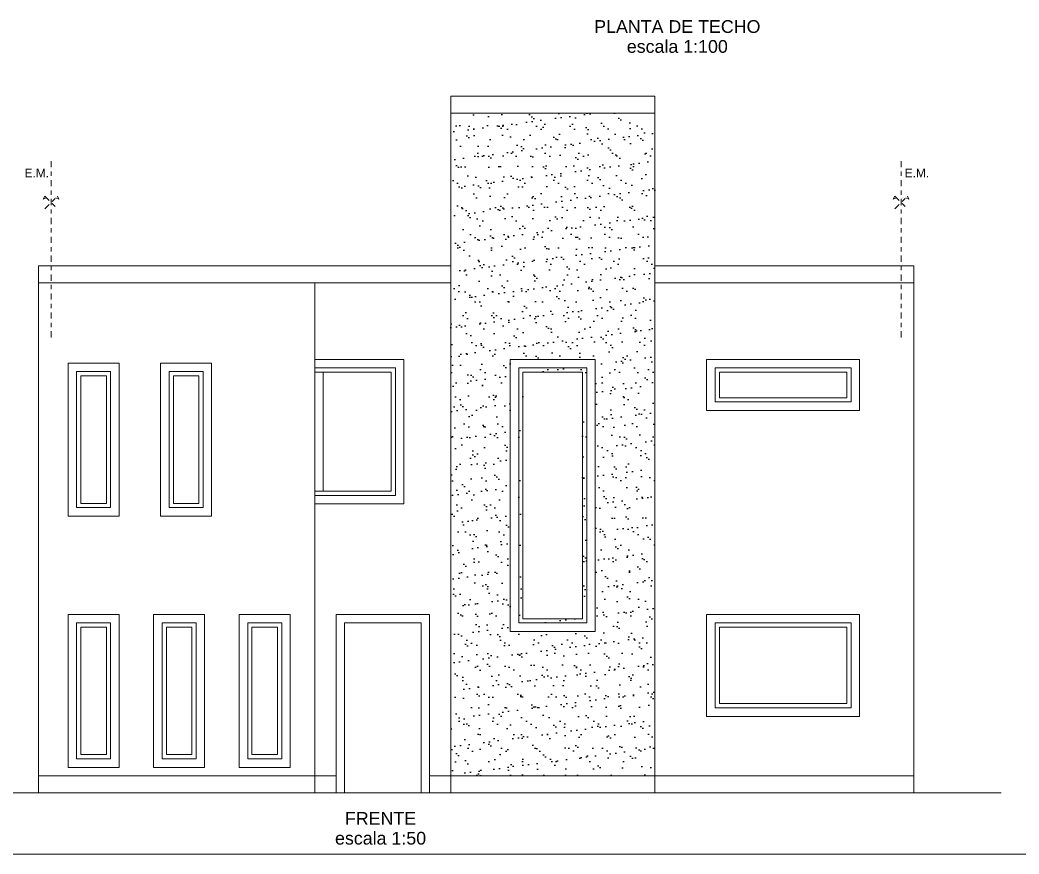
# Model space of a CAD drawing. Header units: millimetres. Extents: x 337 to 1167, y 242 to 575.
# Drawn here: x 557.23 to 580.73, y 275.38 to 295.01 of the extents above; entities that cross this region are included whole.
import ezdxf

# ---------------------------------------------------------------- set-up
doc = ezdxf.new("R2010")
doc.units = ezdxf.units.MM
doc.linetypes.add('EJE', pattern=[0.205, 0.145, -0.03, 0, -0.03])
for name, color, linetype, lineweight in [('MUROS', 4, 'Continuous', 20), ('PRESENTACION ANTEPROYECTO', 7, 'Continuous', 5), ('texto', 2, 'Continuous', 5), ('trama', 9, 'Continuous', 25)]:
    doc.layers.add(name, color=color, linetype=linetype, lineweight=lineweight)
doc.styles.add('GENERATED_STYLE_14', font='arial.ttf')

msp = doc.modelspace()

# ---------------------------------------------------------------- hatches: boundary and pattern name
at = {"layer": 'trama'}
h = msp.add_hatch(dxfattribs=at)
h.set_pattern_fill('AR-SAND', color=256, scale=0.01, style=0)
h.paths.add_polyline_path([(572.16, 292.823), (567.36, 292.823), (567.36, 277.223), (572.16, 277.223)])
h.paths.add_polyline_path([(568.76, 287.023), (570.76, 287.023), (570.76, 280.623), (568.76, 280.623)], flags=16)
h.paths.add_polyline_path([(568.96, 286.823), (570.56, 286.823), (570.56, 280.823), (568.96, 280.823)], flags=0)
h.paths.add_polyline_path([(569.06, 286.723), (570.46, 286.723), (570.46, 280.923), (569.06, 280.923)], flags=0)

# ---------------------------------------------------------------- linework, layer by layer
at = {"layer": 'MUROS'}
for p, q in [((567.36, 293.223), (567.36, 276.823)), ((567.36, 293.223), (572.16, 293.223)), ((572.16, 293.223), (572.16, 276.823)), ((567.36, 292.823), (572.16, 292.823)), ((557.66, 289.223), (557.66, 276.823)), ((557.66, 289.223), (567.36, 289.223)), ((572.16, 289.223), (578.26, 289.223)), ((578.26, 289.223), (578.26, 276.823)), ((557.66, 288.823), (567.36, 288.823)), ((564.16, 288.823), (564.16, 276.823)), ((572.16, 288.823), (578.26, 288.823)), ((564.16, 287.023), (566.26, 287.023)), ((566.26, 287.023), (566.26, 283.623)), ((568.76, 287.023), (568.76, 280.623)), ((568.76, 287.023), (570.76, 287.023)), ((570.76, 287.023), (570.76, 280.623)), ((573.382, 287.023), (576.982, 287.023)), ((573.382, 287.023), (573.382, 285.823)), ((576.982, 287.023), (576.982, 285.823)), ((558.359, 286.937), (558.359, 283.337)), ((559.559, 286.937), (558.359, 286.937)), ((559.559, 286.937), (559.559, 283.337)), ((560.535, 286.937), (560.535, 283.337)), ((561.735, 286.937), (560.535, 286.937)), ((561.735, 286.937), (561.735, 283.337)), ((564.16, 286.823), (566.06, 286.823)), ((566.06, 286.823), (566.06, 283.823)), ((568.96, 286.823), (568.96, 280.823)), ((568.96, 286.823), (570.56, 286.823)), ((570.56, 286.823), (570.56, 280.823)), ((573.582, 286.823), (576.782, 286.823)), ((573.582, 286.823), (573.582, 286.023)), ((576.782, 286.823), (576.782, 286.023)), ((558.559, 286.737), (558.559, 283.537)), ((559.359, 286.737), (558.559, 286.737)), ((558.659, 286.637), (558.659, 283.637)), ((559.259, 286.637), (558.659, 286.637)), ((559.259, 286.637), (559.259, 283.637)), ((559.359, 286.737), (559.359, 283.537)), ((560.735, 286.737), (560.735, 283.537)), ((561.535, 286.737), (560.735, 286.737)), ((560.835, 286.637), (560.835, 283.637)), ((561.435, 286.637), (560.835, 286.637)), ((561.435, 286.637), (561.435, 283.637)), ((561.535, 286.737), (561.535, 283.537)), ((564.16, 286.723), (565.96, 286.723)), ((564.36, 286.723), (564.36, 283.923)), ((565.96, 286.723), (565.96, 283.923)), ((569.06, 286.723), (569.06, 280.923)), ((569.06, 286.723), (570.46, 286.723)), ((570.46, 286.723), (570.46, 280.923)), ((573.682, 286.723), (576.682, 286.723)), ((573.682, 286.723), (573.682, 286.123)), ((576.682, 286.723), (576.682, 286.123)), ((573.682, 286.123), (576.682, 286.123)), ((573.382, 285.823), (576.982, 285.823)), ((573.582, 286.023), (576.782, 286.023)), ((564.16, 283.923), (565.96, 283.923)), ((564.16, 283.823), (566.06, 283.823)), ((559.359, 283.537), (558.559, 283.537)), ((559.259, 283.637), (558.659, 283.637)), ((561.535, 283.537), (560.735, 283.537)), ((561.435, 283.637), (560.835, 283.637)), ((564.16, 283.623), (566.26, 283.623)), ((559.559, 283.337), (558.359, 283.337)), ((561.735, 283.337), (560.535, 283.337)), ((558.359, 281.023), (558.359, 277.423)), ((559.559, 281.023), (558.359, 281.023)), ((559.559, 281.023), (559.559, 277.423)), ((560.371, 281.023), (560.371, 277.423)), ((561.571, 281.023), (560.371, 281.023)), ((561.571, 281.023), (561.571, 277.423)), ((562.384, 281.023), (562.384, 277.423)), ((563.584, 281.023), (562.384, 281.023)), ((563.584, 281.023), (563.584, 277.423)), ((564.665, 281.023), (564.665, 276.823)), ((564.665, 281.023), (566.865, 281.023)), ((566.865, 281.023), (566.865, 276.823)), ((569.06, 280.923), (570.46, 280.923)), ((573.382, 281.023), (573.382, 278.623)), ((573.382, 281.023), (576.982, 281.023)), ((576.982, 281.023), (576.982, 278.623)), ((558.559, 280.823), (558.559, 277.623)), ((559.359, 280.823), (558.559, 280.823)), ((558.659, 280.723), (558.659, 277.723)), ((559.259, 280.723), (558.659, 280.723)), ((559.259, 280.723), (559.259, 277.723)), ((559.359, 280.823), (559.359, 277.623)), ((560.571, 280.823), (560.571, 277.623)), ((561.371, 280.823), (560.571, 280.823)), ((560.671, 280.723), (560.671, 277.723)), ((561.271, 280.723), (560.671, 280.723)), ((561.271, 280.723), (561.271, 277.723)), ((561.371, 280.823), (561.371, 277.623)), ((562.584, 280.823), (562.584, 277.623)), ((563.384, 280.823), (562.584, 280.823)), ((562.684, 280.723), (562.684, 277.723)), ((563.284, 280.723), (562.684, 280.723)), ((563.284, 280.723), (563.284, 277.723)), ((563.384, 280.823), (563.384, 277.623)), ((564.865, 280.823), (566.665, 280.823)), ((564.865, 280.823), (564.865, 276.823)), ((566.665, 280.823), (566.665, 276.823)), ((568.96, 280.823), (570.56, 280.823)), ((573.582, 280.823), (576.782, 280.823)), ((573.582, 280.823), (573.582, 278.823)), ((573.682, 280.723), (576.682, 280.723)), ((573.682, 280.723), (573.682, 278.923)), ((576.682, 280.723), (576.682, 278.923)), ((576.782, 280.823), (576.782, 278.823)), ((568.76, 280.623), (570.76, 280.623)), ((573.582, 278.823), (576.782, 278.823)), ((573.682, 278.923), (576.682, 278.923)), ((573.382, 278.623), (576.982, 278.623)), ((559.359, 277.623), (558.559, 277.623)), ((559.259, 277.723), (558.659, 277.723)), ((561.371, 277.623), (560.571, 277.623)), ((561.271, 277.723), (560.671, 277.723)), ((563.384, 277.623), (562.584, 277.623)), ((563.284, 277.723), (562.684, 277.723)), ((559.559, 277.423), (558.359, 277.423)), ((561.571, 277.423), (560.371, 277.423)), ((563.584, 277.423), (562.384, 277.423)), ((557.66, 277.223), (564.665, 277.223)), ((566.865, 277.223), (578.26, 277.223)), ((555.694, 276.823), (580.315, 276.823))]:
    msp.add_line(p, q, dxfattribs=at)
at = {"layer": 'PRESENTACION ANTEPROYECTO', "color": 252, "linetype": 'EJE'}
for p, q in [((557.96, 291.691), (557.96, 287.509)), ((577.96, 291.691), (577.96, 287.509)), ((557.81, 290.87), (557.774, 290.797)), ((557.774, 290.797), (557.851, 290.829)), ((557.81, 290.571), (558.109, 290.87)), ((557.81, 290.87), (558.109, 290.571)), ((558.068, 290.829), (558.141, 290.793)), ((558.141, 290.793), (558.109, 290.87)), ((577.81, 290.87), (577.774, 290.797)), ((577.774, 290.797), (577.851, 290.829)), ((577.81, 290.571), (578.109, 290.87)), ((577.81, 290.87), (578.109, 290.571)), ((578.068, 290.829), (578.141, 290.793)), ((578.141, 290.793), (578.109, 290.87))]:
    msp.add_line(p, q, dxfattribs=at)
at = {"layer": 'PRESENTACION ANTEPROYECTO', "color": 2}
msp.add_line((611.342, 275.384), (536.38, 275.384), dxfattribs=at)

# ---------------------------------------------------------------- texts
at = {"layer": 'PRESENTACION ANTEPROYECTO', "color": 7, "insert": (572.692, 294.622), "char_height": 0.3, "width": 4.49273, "attachment_point": 5, "line_spacing_factor": 0.936803, "style": 'GENERATED_STYLE_14'}
msp.add_mtext('\\A1;PLANTA DE TECHO\\Pescala 1:100', dxfattribs=at)
at = {"layer": 'PRESENTACION ANTEPROYECTO', "color": 7, "char_height": 0.2, "width": 0.64408, "attachment_point": 5, "style": 'GENERATED_STYLE_14'}
for insert in [(557.623, 291.41), (578.329, 291.41)]:
    msp.add_mtext('\\A1;{\\fArial|b0|i0|c0|p34;\\C252;E.M.}', dxfattribs=dict(at, insert=insert))
at = {"layer": 'texto', "insert": (565.71, 275.987), "char_height": 0.3, "width": 3.20471, "attachment_point": 5, "line_spacing_factor": 0.930826, "style": 'GENERATED_STYLE_14'}
msp.add_mtext('{\\C7;FRENTE\\Pescala 1:50}', dxfattribs=at)

doc.saveas('drawing.dxf')
